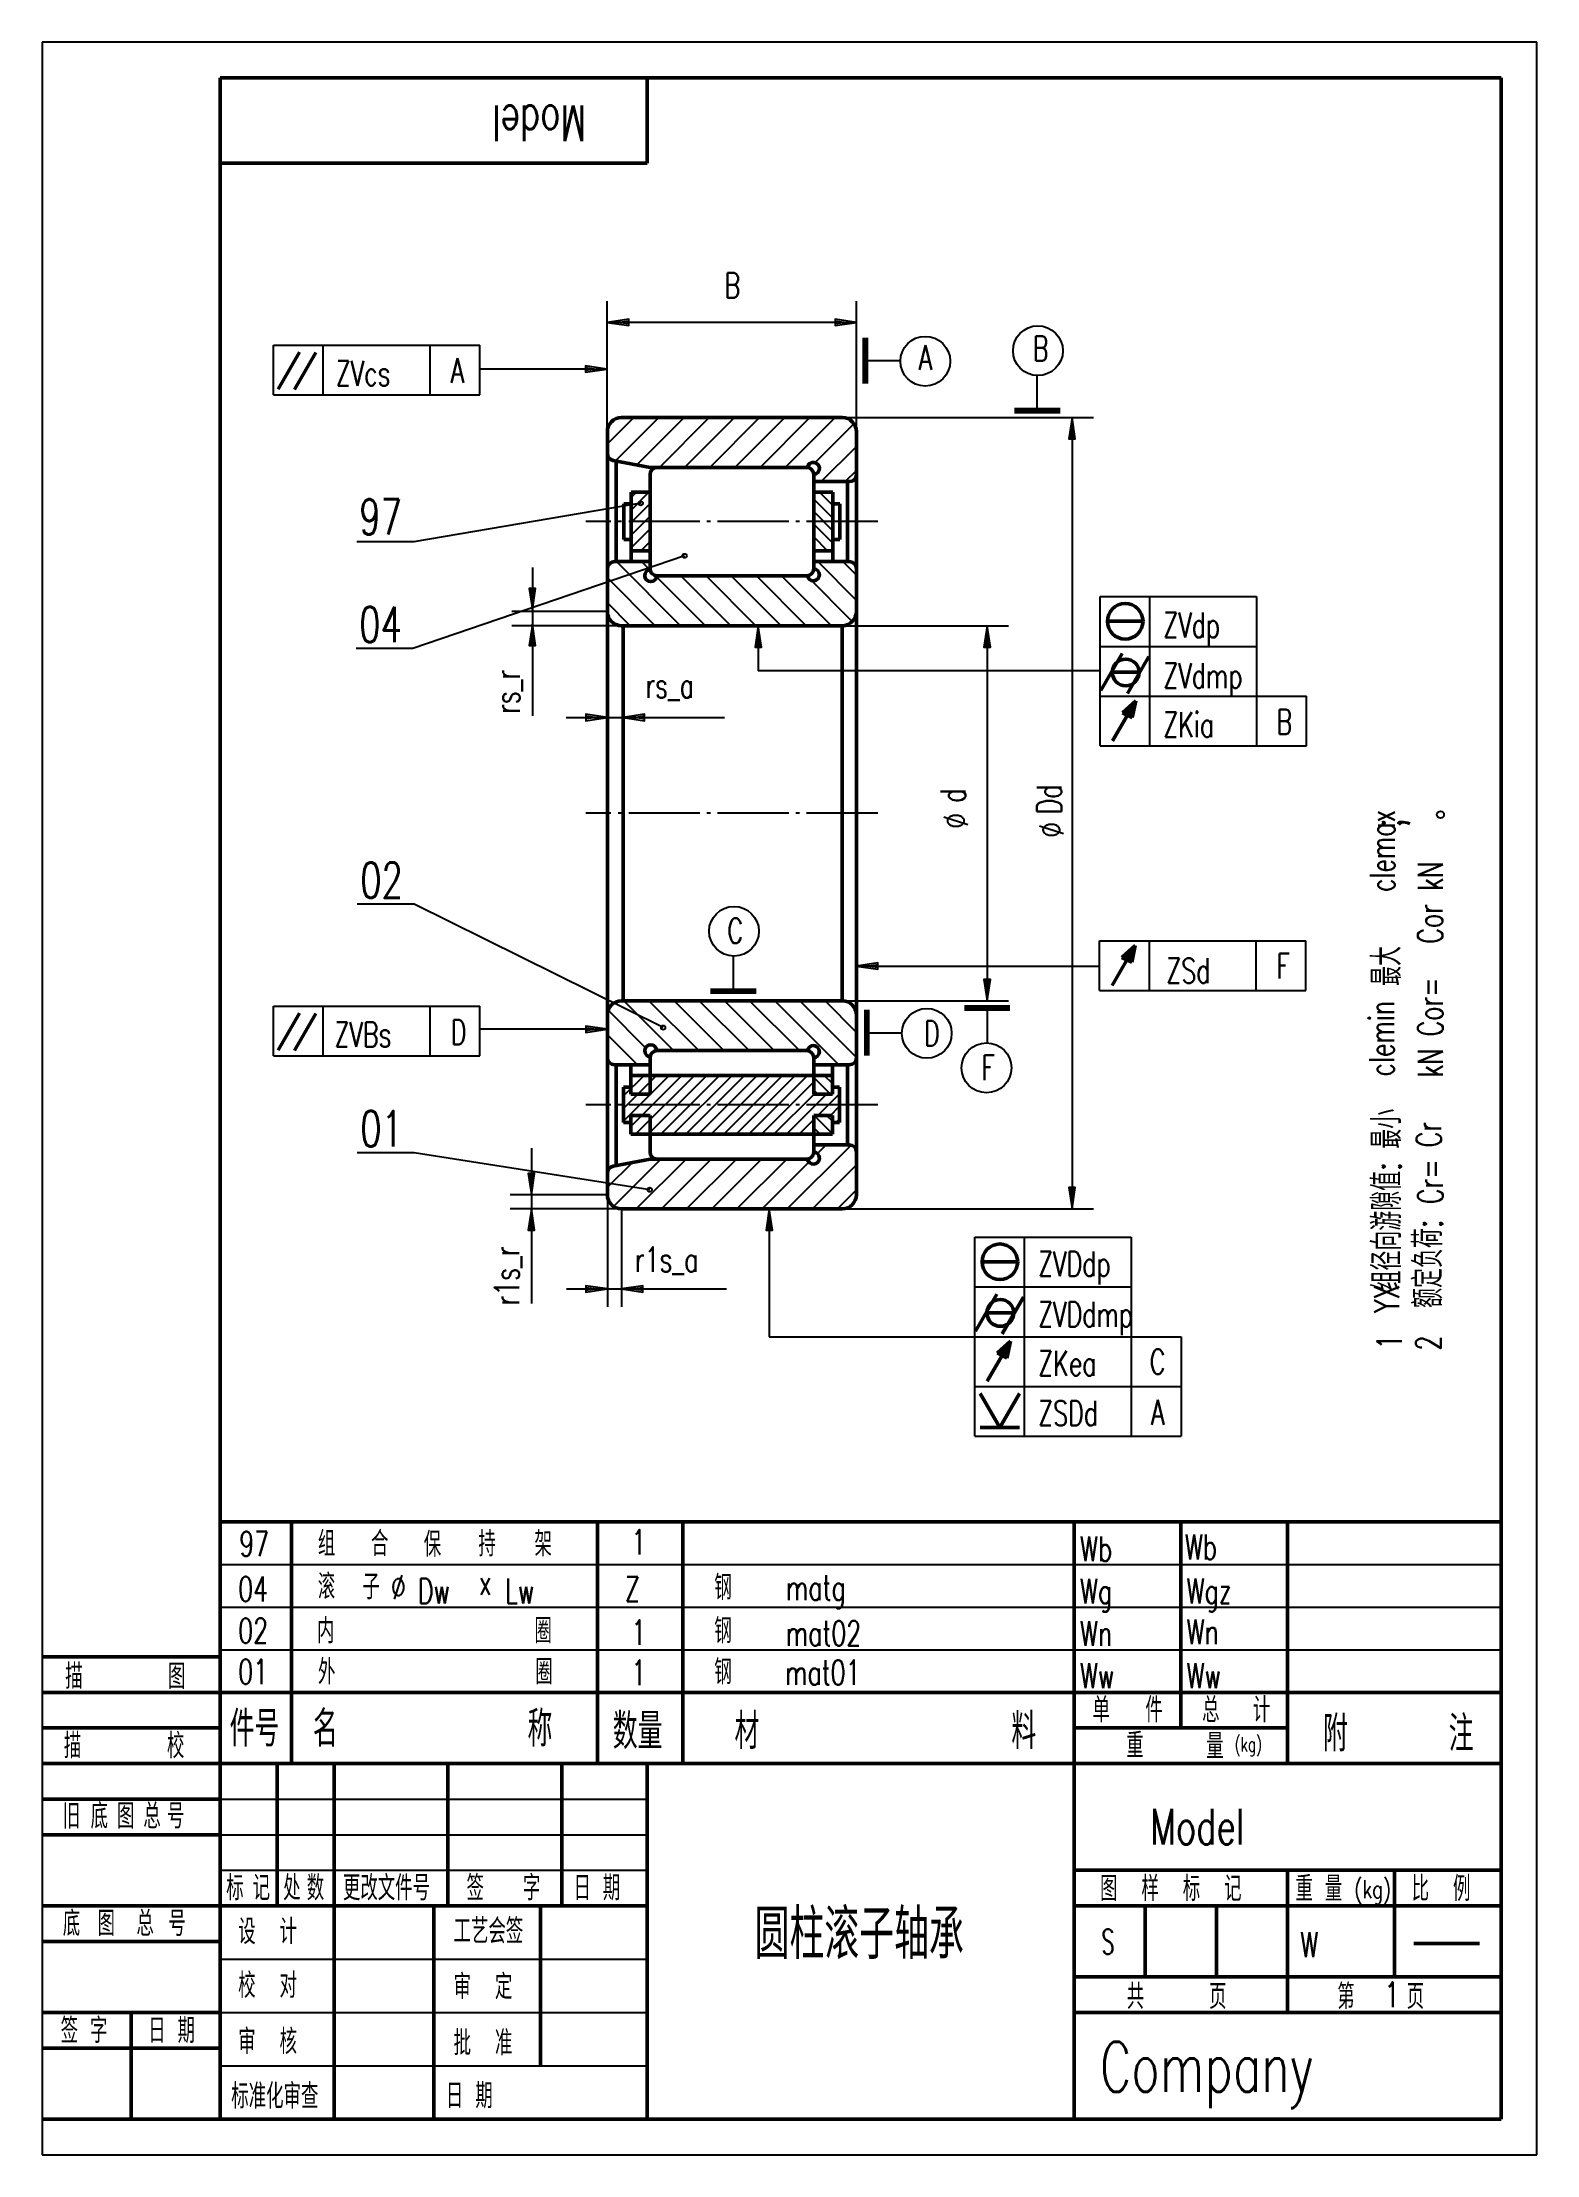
# Model space of a CAD drawing. Extents: x 0 to 210, y 0 to 297.
import ezdxf
from ezdxf.enums import TextEntityAlignment as Align

# ---------------------------------------------------------------- set-up
doc = ezdxf.new("R2010")
doc.units = 0
doc.header["$MEASUREMENT"] = 0
doc.linetypes.add('CENTER', pattern=[12.5, 10, -1, 0.5, -1])
doc.layers.get('0').update_dxf_attribs({"color": 6, "linetype": 'CONTINUOUS'})
doc.layers.get('DEFPOINTS').update_dxf_attribs({"linetype": 'CONTINUOUS'})
doc.layers.add('1', color=2, linetype='CONTINUOUS', lineweight=50)
for name, color, linetype in [('2', 6, 'CONTINUOUS'), ('3', 7, 'CENTER'), ('6', 1, 'CONTINUOUS')]:
    doc.layers.add(name, color=color, linetype=linetype)
doc.styles.add('HZ', font='SIMPLEX', dxfattribs={"width": 0.7, "bigfont": 'HZTXT'})
doc.dimstyles.get("Standard").update_dxf_attribs({"dimtxt": 0.18, "dimasz": 0.18, "dimexe": 0.18, "dimexo": 0.0625, "dimgap": 0.09, "dimtad": 0, "dimtih": 1, "dimtoh": 1, "dimdec": 4, "dimzin": 0, "dimdsep": 46, "dimtxsty": 'Standard', "dimcen": 0.09, "dimadec": 0, "dimazin": 0, "dimtfac": 1, "dimtdec": 4, "dimtofl": 0, "dimtmove": 0, "dimatfit": 3, "dimfxl": 0, "dimtolj": 1, "dimtzin": 0, "dimarcsym": 0})

# ---------------------------------------------------------------- blocks, each defined once
blk = doc.blocks.new('*X10')
at = {"color": 0}
for p, q in [((111.08, 230.09), (108.4, 232.77)), ((111.08, 231.86), (109.21, 233.74)), ((111.08, 233.63), (110.98, 233.74)), ((111.08, 228.33), (108.4, 231.01)), ((111.08, 226.56), (108.4, 229.24)), ((110.4, 225.47), (108.4, 227.47)), ((108.63, 225.47), (108.4, 225.7))]:
    blk.add_line(p, q, dxfattribs=at)
blk = doc.blocks.new('*X9')
at = {"color": 0}
for p, q in [((82.74, 231.23), (85.24, 233.74)), ((82.74, 233), (83.48, 233.74)), ((82.74, 229.46), (85.4, 232.13)), ((82.74, 227.69), (85.4, 230.36)), ((82.74, 225.93), (85.4, 228.59)), ((84.05, 225.47), (85.4, 226.83))]:
    blk.add_line(p, q, dxfattribs=at)
blk = doc.blocks.new('*X8')
at = {"color": 0}
for p, q in [((81.69, 145.33), (88.1, 151.74)), ((81.69, 147.1), (86.33, 151.74)), ((81.69, 148.87), (84.56, 151.74)), ((82.69, 144.57), (89.87, 151.74)), ((82.69, 151.64), (82.79, 151.74)), ((83.37, 143.47), (91.63, 151.74)), ((85.14, 143.47), (93.4, 151.74)), ((86.91, 143.47), (95.17, 151.74)), ((88.67, 143.47), (96.94, 151.74)), ((90.44, 143.48), (98.7, 151.74)), ((92.21, 143.48), (100.47, 151.74)), ((93.98, 143.48), (102.24, 151.74)), ((95.75, 143.48), (104.01, 151.74)), ((97.51, 143.48), (105.78, 151.74)), ((99.28, 143.48), (107.54, 151.74)), ((101.05, 143.48), (108.4, 150.83)), ((102.82, 143.48), (108.45, 149.11)), ((104.59, 143.48), (110.21, 149.11)), ((108.98, 146.11), (112.04, 149.16)), ((111.05, 149.94), (111.21, 150.11)), ((106.35, 143.48), (108.42, 145.54)), ((110.75, 146.11), (112.04, 147.4)), ((111.52, 145.11), (112.04, 145.63)), ((108.12, 143.48), (108.42, 143.77))]:
    blk.add_line(p, q, dxfattribs=at)
blk = doc.blocks.new('*X7')
at = {"color": 0}
for p, q in [((111.04, 150.59), (109.89, 151.74)), ((110.76, 149.11), (108.4, 151.46)), ((108.99, 149.11), (108.4, 149.69))]:
    blk.add_line(p, q, dxfattribs=at)
blk = doc.blocks.new('*X6')
at = {"color": 0}
for p, q in [((111.04, 143.52), (108.45, 146.11)), ((111.04, 145.29), (110.22, 146.11)), ((109.31, 143.48), (108.42, 144.38))]:
    blk.add_line(p, q, dxfattribs=at)
blk = doc.blocks.new('BLK', base_point=(1, 0))
for points in [[(0, 0), (1, 0), (0, 0.15), (0, -0.15), (1, 0)], [(0, 0.07), (0.5, 0), (0, -0.07)]]:
    blk.add_lwpolyline(points)
blk = doc.blocks.new('*D5')
at = {"color": 0, "linetype": 'ByBlock'}
for p, q in [((112.4, 214.97), (135.78, 214.97)), ((132.78, 211.97), (132.78, 165.24)), ((112.4, 162.24), (135.78, 162.24))]:
    blk.add_line(p, q, dxfattribs=at)
at = {"layer": 'DEFPOINTS', "color": 0, "linetype": 'ByBlock'}
for p in [(112.4, 214.97), (112.4, 162.24), (132.78, 162.24)]:
    blk.add_point(p, dxfattribs=at)
at = {"color": 0, "linetype": 'ByBlock', "xscale": 3, "yscale": 3, "zscale": 3}
for p, rotation in [((132.78, 214.97), 90), ((132.78, 162.24), 270)]:
    blk.add_blockref('BLK', p, dxfattribs=dict(at, rotation=rotation))
blk = doc.blocks.new('*X4')
at = {"color": 0}
for p, q in [((84.78, 155.64), (79.52, 160.9)), ((88.72, 155.24), (81.72, 162.24)), ((92.25, 155.24), (85.25, 162.24)), ((95.79, 155.24), (88.79, 162.24)), ((99.32, 155.24), (92.32, 162.24)), ((102.86, 155.24), (95.86, 162.24)), ((106.39, 155.24), (99.39, 162.24)), ((111.93, 153.24), (102.93, 162.24)), ((114.43, 154.27), (106.46, 162.24)), ((114.43, 157.8), (110, 162.24)), ((83.64, 153.24), (79.44, 157.44)), ((80.04, 153.31), (79.47, 153.87))]:
    blk.add_line(p, q, dxfattribs=at)
blk = doc.blocks.new('ZL', base_point=(176.19, 35.82))
at = {"layer": '2', "style": 'HZ', "width": 0.7}
blk.add_text('重 量', height=3.5, dxfattribs=at).set_placement((176.34, 35.82))
blk = doc.blocks.new('*D2')
at = {"color": 0, "linetype": 'ByBlock'}
for p, q in [((-152.5, 134.63), (-152.5, 153.01)), ((-117.5, 134.63), (-117.5, 153.01)), ((-120.5, 150.01), (-149.5, 150.01))]:
    blk.add_line(p, q, dxfattribs=at)
at = {"layer": 'DEFPOINTS', "color": 0, "linetype": 'ByBlock'}
for p in [(-152.5, 150.01), (-152.5, 134.63), (-117.5, 134.63)]:
    blk.add_point(p, dxfattribs=at)
at = {"color": 0, "linetype": 'ByBlock', "xscale": 3, "yscale": 3, "zscale": 3, "rotation": 180}
blk.add_blockref('BLK', (-152.5, 150.01), dxfattribs=at)
at = {"color": 0, "linetype": 'ByBlock', "xscale": 3, "yscale": 3, "zscale": 3}
blk.add_blockref('BLK', (-117.5, 150.01), dxfattribs=at)
blk = doc.blocks.new('*D3')
at = {"color": 0, "linetype": 'ByBlock'}
for p, q in [((108.07, 244.24), (143.36, 244.24)), ((140.36, 241.24), (140.36, 135.97)), ((108.07, 132.97), (143.36, 132.97))]:
    blk.add_line(p, q, dxfattribs=at)
at = {"layer": 'DEFPOINTS', "color": 0, "linetype": 'ByBlock'}
for p in [(108.07, 244.24), (108.07, 132.97), (140.36, 132.97)]:
    blk.add_point(p, dxfattribs=at)
at = {"color": 0, "linetype": 'ByBlock', "xscale": 3, "yscale": 3, "zscale": 3}
for p, rotation in [((140.36, 244.24), 90), ((140.36, 132.97), 270)]:
    blk.add_blockref('BLK', p, dxfattribs=dict(at, rotation=rotation))

msp = doc.modelspace()

# ---------------------------------------------------------------- linework, layer by layer
at = {"layer": '1'}
for p, q in [((205, 292), (25, 292)), ((25, 292), (25, 5)), ((85, 280), (85, 292)), ((205, 5), (205, 292)), ((25, 280), (85, 280)), ((115.50856, 249.0402), (115.50856, 255.4402)), ((115.80856, 249.0402), (115.80856, 255.4402)), ((33.13615, 248.21145), (36.13615, 253.4076)), ((35.44561, 248.17109), (38.44561, 253.36725)), ((143.01981, 245.36136), (136.61981, 245.36136)), ((143.01981, 245.06136), (136.61981, 245.06136)), ((85.40409, 237.23661), (80.21765, 238.22087)), ((82.73734, 232.10552), (81.73734, 232.10552)), ((81.73734, 227.10552), (81.73734, 232.10552)), ((82.73734, 223.97443), (82.73734, 233.73661)), ((111.08432, 223.97443), (111.08432, 233.73661)), ((112.08432, 232.10552), (111.08432, 232.10552)), ((112.08432, 227.10552), (112.08432, 232.10552)), ((82.73734, 227.10552), (81.73734, 227.10552)), ((112.08432, 227.10552), (111.08432, 227.10552)), ((149.63922, 215.59371), (154.63922, 215.59371)), ((149.79041, 215.59371), (149.79041, 215.59371)), ((148.72693, 205.85806), (151.72693, 211.05421)), ((150.43592, 208.42702), (154.17385, 208.42702)), ((152.50754, 205.44239), (155.50754, 210.63854)), ((150.40589, 198.79399), (153.65589, 204.42316)), ((153.65589, 204.42316), (151.77045, 202.7234)), ((151.77045, 202.7234), (153.15305, 202.06458)), ((153.04797, 203.40498), (152.1923, 202.56499)), ((153.07799, 203.44072), (152.82279, 202.26117)), ((153.65589, 204.42316), (153.15305, 202.06458)), ((150.40589, 198.79399), (150.40589, 198.79399)), ((150.34585, 164.40153), (153.59585, 170.03069)), ((153.59585, 170.03069), (151.7104, 168.33093)), ((153.59585, 170.03069), (153.093, 167.67211)), ((151.7104, 168.33093), (153.093, 167.67211)), ((152.98792, 169.01251), (152.13225, 168.17252)), ((153.01795, 169.04825), (152.76275, 167.8687)), ((100.31127, 163.73644), (93.91127, 163.73644)), ((100.31127, 163.43644), (93.91127, 163.43644)), ((150.34585, 164.40153), (150.34585, 164.40153)), ((33.13615, 155.2914), (36.13615, 160.48755)), ((35.44561, 155.25104), (38.44561, 160.44719)), ((115.71087, 154.55313), (115.71087, 160.95313)), ((116.01087, 154.55313), (116.01087, 160.95313)), ((129.57926, 161.38115), (135.97926, 161.38115)), ((129.57926, 161.08115), (135.97926, 161.08115)), ((82.69413, 149.10552), (82.69413, 153.23661)), ((111.04111, 149.10552), (111.04111, 153.23661)), ((82.69413, 150.10552), (81.69413, 150.10552)), ((81.69413, 145.10552), (81.69413, 150.10552)), ((85.40409, 149.10552), (82.69413, 149.10552)), ((111.04111, 149.10552), (108.40409, 149.10552)), ((112.04111, 150.10552), (111.04111, 150.10552)), ((112.04111, 145.10552), (112.04111, 150.10552)), ((82.69413, 143.47443), (82.69413, 146.10552)), ((85.40409, 146.10552), (82.69413, 146.10552)), ((111.04111, 146.10552), (108.40409, 146.10552)), ((111.04111, 143.47443), (111.04111, 146.10552)), ((82.69413, 145.10552), (81.69413, 145.10552)), ((112.04111, 145.10552), (111.04111, 145.10552)), ((85.40409, 139.97443), (80.21765, 138.99017)), ((132.02761, 125.54522), (137.02761, 125.54522)), ((132.1788, 125.54522), (132.1788, 125.54522)), ((131.11533, 115.80957), (134.11533, 121.00572)), ((134.89594, 115.3939), (137.89594, 120.59005)), ((132.82431, 118.37853), (136.56225, 118.37853)), ((132.79429, 108.7455), (136.04429, 114.37467)), ((136.04429, 114.37467), (134.15884, 112.67491)), ((135.43636, 113.35649), (134.58069, 112.5165)), ((135.46639, 113.39223), (135.21119, 112.21268)), ((136.04429, 114.37467), (135.54145, 112.01608)), ((134.15884, 112.67491), (135.54145, 112.01608)), ((134.55351, 102.24592), (131.80351, 107.00906)), ((132.79429, 108.7455), (132.79429, 108.7455)), ((134.55351, 102.24592), (137.30351, 107.00906)), ((131.80351, 102.24592), (137.30351, 102.24592)), ((25, 89), (205, 89)), ((35, 89), (35, 55)), ((78, 89), (78, 55)), ((90, 89), (90, 55)), ((145, 89), (145, 5)), ((160, 89), (160, 60)), ((175, 89), (175, 55)), ((0, 70), (25, 70)), ((0, 65), (25, 65)), ((25, 65), (205, 65)), ((0, 60), (25, 60)), ((145, 60), (175, 60)), ((0, 55), (25, 55)), ((25, 55), (205, 55)), ((33, 55), (33, 35)), ((41, 55), (41, 5)), ((57, 55), (57, 35)), ((73, 55), (73, 35)), ((85, 55), (85, 5)), ((0, 50), (25, 50)), ((0, 45), (25, 45)), ((145, 40), (205, 40)), ((175, 40), (175, 20)), ((190, 40), (190, 25)), ((0, 35), (25, 35)), ((25, 35), (85, 35)), ((55, 35), (55, 5)), ((70, 35), (70, 12.5)), ((145, 35), (205, 35)), ((155, 35), (155, 25)), ((165, 35), (165, 25)), ((0, 30), (25, 30)), ((192.75137, 29.70332), (201.9536, 29.70332)), ((145, 25), (205, 25)), ((0, 20), (25, 20)), ((12.5, 20), (12.5, 5)), ((145, 20), (205, 20)), ((0, 15), (25, 15)), ((0, 5), (205, 5))]:
    msp.add_line(p, q, dxfattribs=at)
at = {"layer": '1', "color": 2}
for p, q in [((112.40409, 244.23661), (81.40409, 244.23661)), ((79.40415, 242.23661), (79.40415, 134.97443)), ((114.40415, 242.23661), (114.40415, 134.97443)), ((80.65749, 223.97443), (80.65749, 238.1374)), ((85.40409, 237.23661), (107.40409, 237.23661)), ((85.40409, 236.23661), (85.40409, 222.97443)), ((108.40409, 222.97443), (108.40409, 236.23661)), ((108.40409, 236.23661), (108.40409, 222.97443)), ((113.40409, 235.23661), (108.40409, 235.23661)), ((113.15069, 235.23661), (113.15069, 223.97443)), ((82.73734, 233.73661), (85.40409, 233.73661)), ((108.40409, 233.73661), (111.08432, 233.73661)), ((80.40409, 223.97443), (85.40409, 223.97443)), ((82.73734, 225.47443), (85.40409, 225.47443)), ((108.40409, 225.47443), (111.08432, 225.47443)), ((113.40409, 223.97443), (108.40409, 223.97443)), ((86.40409, 221.97443), (107.40409, 221.97443)), ((112.40409, 214.97443), (81.40409, 214.97443)), ((81.64494, 214.97443), (81.64494, 162.23661)), ((112.40415, 214.97443), (112.40415, 162.23661)), ((112.40409, 162.23661), (81.40409, 162.23661)), ((86.40409, 155.23661), (107.40409, 155.23661)), ((80.40409, 153.23661), (85.40409, 153.23661)), ((80.65749, 153.23661), (80.65749, 139.07364)), ((82.69413, 151.73661), (111.04111, 151.73661)), ((85.40409, 149.10552), (85.40409, 154.34617)), ((108.40409, 154.23661), (108.40409, 149.10552)), ((113.40409, 153.23661), (108.40409, 153.23661)), ((113.15069, 141.97443), (113.15069, 153.23661)), ((85.40409, 140.97442), (85.40409, 146.10552)), ((108.40409, 146.10552), (108.40409, 140.97442)), ((82.69413, 143.47443), (111.04111, 143.47443)), ((85.40409, 139.97443), (107.40409, 139.97443)), ((113.40409, 141.97443), (108.40409, 141.97443)), ((112.40409, 132.97443), (81.40409, 132.97443))]:
    msp.add_line(p, q, dxfattribs=at)
at = {"layer": '1'}
for centre, radius in [((152.17729, 215.59371), 2.5), ((152.24484, 208.40021), 1.87837), ((134.56568, 125.54522), 2.5), ((134.63323, 118.35172), 1.87837)]:
    msp.add_circle(centre, radius, dxfattribs=at)
at = {"layer": '1', "color": 2}
for centre, radius, start, end in [((81.40409, 242.23661), 2, 90, 180), ((112.40409, 242.23661), 2, 0, 90), ((86.40409, 236.23661), 1, 90, 180), ((107.40409, 236.23661), 1, 0, 90), ((113.40409, 236.23661), 1, 270, 0), ((80.40409, 222.97443), 1, 90, 180), ((86.40409, 222.97443), 1, 180, 270), ((107.40409, 222.97443), 1, 270, 0), ((113.40409, 222.97443), 1, 0, 90), ((81.40409, 216.97443), 2, 180, 270), ((112.40409, 216.97443), 2, 270, 0), ((81.40409, 160.23661), 2, 90, 180), ((112.40409, 160.23661), 2, 0, 90), ((86.40409, 154.23661), 1, 90, 180), ((107.40409, 154.23661), 1, 0, 90), ((80.40409, 154.23661), 1, 180, 270), ((113.40409, 154.23661), 1, 270, 0), ((86.40409, 140.97443), 1, 180, 270), ((107.40409, 140.97443), 1, 270, 0), ((113.40409, 140.97443), 1, 360, 90), ((81.40409, 134.97443), 2, 180, 270), ((112.40409, 134.97443), 2, 270, 0)]:
    msp.add_arc(centre, radius, start, end, dxfattribs=at)
at = {"layer": '1'}
for centre, radius, start, end in [((80.40409, 239.20333), 1, 180, 259.2544537), ((108.35832, 237.08335), 0.84797, 273.0939492, 170.0744721), ((85.50106, 222.02178), 0.84797, 96.1570829, 356.9060508), ((108.35832, 222.12769), 0.84797, 186.1570829, 86.9060508), ((85.50106, 155.18926), 0.84797, 3.0939492, 263.8429171), ((108.35832, 155.08335), 0.84797, 273.0939492, 173.8429171), ((108.35832, 140.12769), 0.84797, 189.9255279, 86.9060508), ((80.40409, 138.0077), 1, 100.7455463, 180)]:
    msp.add_arc(centre, radius, start, end, dxfattribs=at)
at = {"layer": '2'}
for p, q in [((210, 297), (0, 297)), ((0, 297), (0, 0)), ((210, 0), (210, 297)), ((32.48829, 254.42047), (61.48829, 254.42047)), ((32.48829, 247.42047), (32.48829, 254.42047)), ((39.48829, 247.42047), (39.48829, 254.42047)), ((54.48829, 247.42047), (54.48829, 254.42047)), ((61.48829, 247.42047), (61.48829, 254.42047)), ((76.47241, 251.04849), (61.48829, 251.04849)), ((115.50856, 252.2402), (120.50856, 252.2402)), ((139.81981, 245.06136), (139.81981, 250.06136)), ((32.48829, 247.42047), (61.48829, 247.42047)), ((79.40409, 240.53121), (83.10949, 244.23661)), ((80.56362, 238.15521), (86.64502, 244.23661)), ((83.53522, 237.59128), (90.18056, 244.23661)), ((86.71609, 237.23661), (93.71609, 244.23661)), ((90.25162, 237.23661), (97.25162, 244.23661)), ((93.78716, 237.23661), (100.78716, 244.23661)), ((97.32269, 237.23661), (104.32269, 244.23661)), ((100.85822, 237.23661), (107.85822, 244.23661)), ((104.39376, 237.23661), (111.39376, 244.23661)), ((108.59135, 237.89867), (114.05631, 243.36363)), ((109.46483, 235.23661), (114.40409, 240.17588)), ((112.83472, 235.23661), (114.40415, 236.80604)), ((84.09604, 232.17562), (52.19599, 226.7791)), ((52.19599, 226.7791), (44.19599, 226.7791)), ((90.26589, 224.79781), (52.09091, 211.75122)), ((89.67671, 214.97443), (80.67671, 223.97443)), ((85.33362, 222.85306), (84.21225, 223.97443)), ((114.40409, 218.53132), (108.96098, 223.97443)), ((114.40409, 222.06685), (112.49652, 223.97443)), ((86.14118, 214.97443), (79.40409, 221.71151)), ((93.21225, 214.97443), (86.33234, 221.85433)), ((96.74778, 214.97443), (89.74778, 221.97443)), ((100.28331, 214.97443), (93.28331, 221.97443)), ((103.81885, 214.97443), (96.81885, 221.97443)), ((107.35438, 214.97443), (100.35438, 221.97443)), ((110.88992, 214.97443), (103.88992, 221.97443)), ((113.82894, 215.57093), (107.56108, 221.83879)), ((82.60564, 214.97443), (79.40409, 218.17598)), ((148.6345, 198.06124), (148.6345, 219.06124)), ((148.6345, 219.06124), (170.6345, 219.06124)), ((155.6345, 198.06124), (155.6345, 219.06124)), ((170.6345, 219.06124), (170.6345, 198.06124)), ((52.09091, 211.75122), (44.09091, 211.75122)), ((100.60901, 212.16478), (100.60901, 208.60574)), ((148.6345, 212.06124), (170.6345, 212.06124)), ((148.6345, 208.60574), (100.60901, 208.60574)), ((148.6345, 205.06124), (177.6345, 205.06124)), ((177.6345, 198.06124), (177.6345, 205.06124)), ((148.6345, 198.06124), (177.6345, 198.06124)), ((126.69132, 188.09146), (130.05126, 187.02562)), ((140.11953, 186.82431), (143.47948, 185.75847)), ((52.24103, 175.80722), (44.24103, 175.80722)), ((87.24852, 158.46884), (52.24103, 175.80722)), ((148.57446, 170.66877), (177.57446, 170.66877)), ((148.57446, 163.66877), (148.57446, 170.66877)), ((155.57446, 163.66877), (155.57446, 170.66877)), ((170.57446, 163.66877), (170.57446, 170.66877)), ((177.57446, 163.66877), (177.57446, 170.66877)), ((97.11127, 163.43644), (97.11127, 168.43644)), ((117.43638, 167.11807), (148.57446, 167.11807)), ((148.57446, 163.66877), (177.57446, 163.66877)), ((32.48829, 154.50042), (32.48829, 161.50042)), ((32.48829, 161.50042), (61.48829, 161.50042)), ((39.48829, 154.50042), (39.48829, 161.50042)), ((54.48829, 154.50042), (54.48829, 161.50042)), ((61.48829, 154.50042), (61.48829, 161.50042)), ((132.77926, 161.38115), (132.77926, 156.38115)), ((76.54747, 158.23567), (61.48829, 158.23567)), ((115.71087, 157.75313), (120.71087, 157.75313)), ((32.48829, 154.50042), (61.48829, 154.50042)), ((52.24103, 140.86739), (44.24103, 140.86739)), ((85.35703, 135.66663), (52.24103, 140.86739)), ((80.2843, 133.3173), (86.94142, 139.97443)), ((83.47695, 132.97443), (90.47695, 139.97443)), ((87.01248, 132.97443), (94.01248, 139.97443)), ((90.54802, 132.97443), (97.54802, 139.97443)), ((94.08355, 132.97443), (101.08355, 139.97443)), ((97.61909, 132.97443), (104.61909, 139.97443)), ((104.69015, 132.97443), (113.65751, 141.94178)), ((108.93218, 140.75199), (110.15462, 141.97443)), ((79.44239, 136.01093), (82.93785, 139.50639)), ((101.15462, 132.97443), (107.73403, 139.55383)), ((108.22569, 132.97443), (114.40415, 139.15288)), ((111.76122, 132.97443), (114.43487, 135.64807)), ((102.15523, 133.00369), (102.15523, 133.00369)), ((102.15523, 133.00369), (102.15523, 115.01275)), ((131.0229, 101.01275), (131.0229, 129.01275)), ((131.0229, 129.01275), (153.0229, 129.01275)), ((138.0229, 101.01275), (138.0229, 129.01275)), ((153.0229, 129.01275), (153.0229, 101.01275)), ((131.0229, 122.01275), (153.0229, 122.01275)), ((102.15523, 115.01275), (160.0229, 115.01275)), ((160.0229, 115.01275), (160.0229, 101.01275)), ((131.0229, 108.01275), (160.0229, 108.01275)), ((131.0229, 101.01275), (160.0229, 101.01275)), ((25, 83), (205, 83)), ((49.49143, 78.11653), (50.55727, 81.47647)), ((25, 77), (205, 77)), ((25, 71), (205, 71)), ((25, 50), (85, 50)), ((25, 45), (85, 45)), ((25, 40), (85, 40)), ((25, 27.5), (85, 27.5)), ((25, 20), (85, 20)), ((25, 12.5), (85, 12.5)), ((0, 0), (210, 0))]:
    msp.add_line(p, q, dxfattribs=at)
at = {"layer": '2', "linetype": 'ByBlock'}
for p, q in [((68.87409, 223.15358), (68.87409, 202.27904)), ((79.40415, 216.97443), (65.97681, 216.97443)), ((81.64494, 214.97443), (65.97681, 214.97443)), ((73.63283, 202.06894), (95.85027, 202.06894)), ((68.73809, 141.51078), (68.73809, 119.68903)), ((79.40415, 134.97443), (65.73809, 134.97443)), ((79.40415, 134.97443), (79.40415, 119.18861)), ((81.40409, 132.97443), (65.73809, 132.97443)), ((81.40409, 132.97443), (81.40409, 119.18861)), ((73.64784, 121.72213), (96.1355, 121.72213))]:
    msp.add_line(p, q, dxfattribs=at)
at = {"layer": '2'}
for points in [[(128.37129, 186.77042, 0.065754283), (128.84149, 186.83252, 0.078428939), (129.20536, 186.99466, 0.107173813), (129.48853, 187.28002, 0.166135476), (129.55084, 187.53602, 0.142966599), (129.47094, 187.80975, 0.107173813), (129.20536, 188.07738, 0.078428939), (128.84149, 188.23952, 0.065754283), (128.37129, 188.30162, 0.065754283), (127.90109, 188.23952, 0.078428939), (127.53722, 188.07738, 0.107173813), (127.27164, 187.80975, 0.142966599), (127.19173, 187.53602, 0.142966599), (127.27164, 187.26229, 0.107173813), (127.53722, 186.99466, 0.078428939), (127.90109, 186.83252, 0.065754283)], [(141.79951, 185.50327, 0.065754283), (142.26971, 185.56537, 0.078428939), (142.63358, 185.72751, 0.107173813), (142.91675, 186.01287, 0.166135476), (142.97906, 186.26887, 0.142966599), (142.89916, 186.5426, 0.107173813), (142.63358, 186.81023, 0.078428939), (142.26971, 186.97237, 0.065754283), (141.79951, 187.03447, 0.065754283), (141.32931, 186.97237, 0.078428939), (140.96543, 186.81023, 0.107173813), (140.69985, 186.5426, 0.142966599), (140.61995, 186.26887, 0.142966599), (140.69985, 185.99514, 0.107173813), (140.96543, 185.72751, 0.078428939), (141.32931, 185.56537, 0.065754283)], [(50.81247, 79.7965, 0.065754283), (50.75037, 80.2667, 0.078428939), (50.58823, 80.63057, 0.107173813), (50.30287, 80.91375, 0.166135476), (50.04687, 80.97606, 0.142966599), (49.77314, 80.89615, 0.107173813), (49.50551, 80.63057, 0.078428939), (49.34337, 80.2667, 0.065754283), (49.28127, 79.7965, 0.065754283), (49.34337, 79.3263, 0.078428939), (49.50551, 78.96243, 0.107173813), (49.77314, 78.69685, 0.142966599), (50.04687, 78.61695, 0.142966599), (50.3206, 78.69685, 0.107173813), (50.58823, 78.96243, 0.078428939), (50.75037, 79.3263, 0.065754283)]]:
    msp.add_lwpolyline(points, format="xyb", close=True, dxfattribs=at)
for centre, radius in [((124.08297, 252.15013), 3.5), ((139.90988, 253.63577), 3.5), ((84.09604, 232.17562), 0.3), ((90.26589, 224.79781), 0.3), ((196.4639, 188.41103), 0.5), ((97.20134, 172.01084), 3.5), ((124.28528, 157.66306), 3.5), ((87.24852, 158.46884), 0.3), ((132.68919, 152.80674), 3.5), ((85.35703, 135.66663), 0.3)]:
    msp.add_circle(centre, radius, dxfattribs=at)
at = {"layer": '3'}
for p, q in [((117.40409, 229.60552), (76.40409, 229.60552)), ((117.40415, 188.60552), (76.40415, 188.60552)), ((117.40409, 147.60552), (76.40409, 147.60552))]:
    msp.add_line(p, q, dxfattribs=at)

# ---------------------------------------------------------------- block references
at = {"layer": '2', "xscale": 3, "yscale": 3, "zscale": 3}
for p in [(79.35438, 251.04849), (79.39735, 158.23567)]:
    msp.add_blockref('BLK', p, dxfattribs=at)
at = {"layer": '2'}
for name, p in [('*X9', (0, 0)), ('*X10', (0, 0)), ('*X4', (0, 0)), ('*X8', (0, 0)), ('*X7', (0, 0)), ('*X6', (0, 0)), ('ZL', (175.93817, 35.65471))]:
    msp.add_blockref(name, p, dxfattribs=at)
at = {"layer": '2', "linetype": 'ByBlock', "xscale": 3, "yscale": 3, "zscale": 3}
for p, rotation in [((68.87409, 217.18889), 270), ((68.87409, 215.18889), 90), ((81.60564, 202.06894), 180), ((68.73809, 134.97443), 270), ((68.73809, 132.97443), 90), ((81.40409, 121.72213), 180)]:
    msp.add_blockref('BLK', p, dxfattribs=dict(at, rotation=rotation))
at = {"layer": '2', "xscale": 3, "yscale": 3, "zscale": 3}
for p, rotation in [((100.60901, 214.93244), 90), ((114.43487, 167.11807), 180), ((102.15523, 133.00369), 90)]:
    msp.add_blockref('BLK', p, dxfattribs=dict(at, rotation=rotation))
at = {"layer": '2', "linetype": 'ByBlock', "xscale": 3, "yscale": 3, "zscale": 3}
for p in [(79.40409, 202.06894), (79.40415, 121.72213)]:
    msp.add_blockref('BLK', p, dxfattribs=at)

# ---------------------------------------------------------------- texts
at = {"layer": '2', "style": 'HZ'}
for s, height, width, p in [('B', 3.5, 0.7, (139.18931, 252.1923)), ('A', 3.5, 0.7, (57.40786, 249.10044)), ('97', 5, 0.7, (44.53998, 227.7791)), ('04', 5, 0.7, (44.52497, 212.64482)), ('B', 3.5, 0.7, (173.43398, 199.70547)), ('02', 5, 0.7, (44.67508, 176.70082)), ('C', 3.5, 0.7, (96.2706, 170.33504)), ('F', 3.5, 0.7, (173.41897, 165.36662)), ('D', 3.5, 0.7, (57.40786, 156.07316)), ('D', 3.5, 0.7, (123.92232, 155.91231)), ('F', 3.5, 0.7, (131.96863, 151.06899)), ('01', 5, 0.7, (44.67508, 141.76099)), ('C', 3.5, 0.7, (155.61221, 109.75217)), ('A', 3.5, 0.7, (155.82237, 102.6391)), ('97', 3.5, 0.7, (27.68174, 84.14155)), ('组', 3.5, 0.7, (38.73042, 84.15942)), ('合', 3.5, 0.7, (46.19128, 84.15942)), ('保', 3.5, 0.7, (53.6071, 84.05219)), ('持', 3.5, 0.7, (61.27812, 84.12367)), ('架', 3.5, 0.7, (69.15931, 84.12367)), ('1', 3.5, 0.7, (82.78388, 84.37402)), ('04', 3.5, 0.7, (27.53162, 77.79697)), ('滚', 3.5, 0.7, (38.7154, 78.13654)), ('子', 3.5, 0.7, (44.99776, 78.09486)), ('x', 3.5, 0.7, (61.36819, 78.70845)), ('钢', 3.5, 0.7, (94.43917, 78.01144)), ('02', 3.5, 0.7, (27.53162, 71.93495)), ('内', 3.5, 0.7, (38.59531, 71.8992)), ('圈', 3.5, 0.7, (69.15931, 71.8992)), ('1', 3.5, 0.7, (82.78388, 71.70251)), ('钢', 3.5, 0.7, (94.43917, 71.8992)), ('描', 3.5, 0.7, (3.22753, 65.50101)), ('图', 3.5, 0.7, (17.66888, 65.50101)), ('01', 3.5, 0.7, (27.53162, 66.16228)), ('外', 3.5, 0.7, (38.74543, 66.12653)), ('圈', 3.5, 0.7, (69.27941, 66.12653)), ('1', 3.5, 0.7, (82.78388, 66.04208)), ('钢', 3.5, 0.7, (94.43917, 66.12653)), ('件号', 5, 0.7, (26.33068, 57.38711)), ('名', 5, 0.7, (38.02486, 57.38711)), ('称', 5, 0.7, (68.18355, 57.38711)), ('数量', 5, 0.7, (80.16295, 57.04754)), ('材', 5, 0.7, (97.27639, 57.04754)), ('料', 5, 0.7, (136.17194, 57.04754)), ('单', 3.5, 0.7, (147.5809, 60.7828)), ('件', 3.5, 0.7, (154.99672, 60.7828)), ('总', 3.5, 0.7, (162.983, 60.7828)), ('计', 3.5, 0.7, (170.1136, 60.7828)), ('描', 3.5, 0.7, (3.03238, 55.74288)), ('校', 3.5, 0.7, (17.51876, 55.74288)), ('重', 3.5, 0.7, (152.32463, 55.7965)), ('量', 3.5, 0.7, (163.55344, 55.68926)), ('附', 5, 0.7, (179.94632, 56.70797)), ('注', 5, 0.7, (197.63021, 56.70797)), ('(kg)', 2, 0.7, (167.54658, 56.70797)), ('旧', 3.5, 0.7, (2.88226, 45.85964)), ('底', 3.5, 0.7, (6.78533, 45.85964)), ('图', 3.5, 0.7, (10.49324, 45.85964)), ('总', 3.5, 0.7, (14.20115, 45.85964)), ('号', 3.5, 0.7, (17.51876, 45.85964)), ('标', 3.5, 0.7, (25.8503, 35.76194)), ('记', 3.5, 0.7, (29.55821, 35.76194)), ('处', 3.5, 0.7, (33.85158, 35.76194)), ('数', 3.5, 0.7, (37.16919, 35.76194)), ('更改文件号', 3.5, 0.7, (42.24318, 35.76194)), ('签   字', 3.5, 0.7, (59.61182, 35.76194)), ('日 期', 3.5, 0.7, (74.63862, 35.76194)), ('图  样  标  记', 3.5, 0.7, (148.64674, 35.65471)), ('比  例', 3.5, 0.7, (192.42112, 35.65471)), ('底', 3.5, 0.7, (2.88226, 30.75777)), ('图', 3.5, 0.7, (7.7611, 30.75777)), ('总', 3.5, 0.7, (13.22539, 30.75777)), ('号', 3.5, 0.7, (17.71391, 30.75777)), ('设  计', 3.5, 0.7, (27.53162, 29.61396)), ('工艺会签', 3.5, 0.7, (57.79539, 29.68545)), ('圆柱滚子轴承', 7, 0.7, (100.09861, 27.50506)), ('S', 3.5, 0.6, (148.84189, 28.20207)), ('校  对', 3.5, 0.7, (27.53162, 22.05409)), ('审  定', 3.5, 0.7, (57.79539, 21.87537)), ('共     页', 3.5, 0.7, (152.38467, 20.49923)), ('第    页', 3.5, 0.7, (181.97291, 20.49923)), ('1', 3.5, 0.7, (188.60812, 20.76731)), ('签 字', 3.5, 0.7, (2.58203, 15.70952)), ('日 期', 3.5, 0.7, (14.87668, 15.70952)), ('审  核', 3.5, 0.7, (27.53162, 14.15465)), ('批  准', 3.5, 0.7, (57.79539, 13.97593)), ('标准化审查', 3.5, 0.7, (26.55586, 6.48755)), ('日 期', 3.5, 0.7, (56.71454, 6.54117))]:
    msp.add_text(s, height=height, dxfattribs=dict(at, width=width)).set_placement(p)
at = {"layer": '2', "style": 'HZ', "width": 0.7}
msp.add_text('A', height=3.5, dxfattribs=at).set_placement((124.10246, 250.92339), align=Align.CENTER)
for s, height, p in [('  组径向游隙值: 最小        最大        ;', 4, (190.93414, 117.67652)), ('Cr=      kN Cor=      kN', 3.5, (196.80917, 133.65111)), ('额定负荷:', 4, (196.7191, 119.06753)), ('1', 3.5, (191.0423, 113.23306)), ('2', 3.5, (196.51206, 113.06127))]:
    msp.add_text(s, height=height, rotation=90, dxfattribs=at).set_placement(p)
at = {"layer": '2', "style": 'HZ', "width": 0.761019}
msp.add_text('(kg)', height=2.5, dxfattribs=at).set_placement((184.3748, 36.08364), (189.53885, 36.08364), align=Align.FIT)
at = {"layer": '6', "style": 'HZ', "width": 0.7}
for s, height, rotation, p in [('Model', 5, 180, (76.42392, 288.10523)), ('rs_r', 3.5, 90, (67.0839, 202.59066)), ('d', 3.5, 90, (129.73598, 190.09037)), ('Dd', 3.5, 90, (143.24433, 188.43874)), ('clemax', 3.5, 90, (190.05078, 177.53477)), ('Cor', 3.5, 90, (196.77471, 170.26064)), ('clemin', 3.5, 90, (189.96421, 151.60856)), ('Cr', 3.5, 90, (196.58823, 141.63551)), ('r1s_r', 3.5, 90, (67.02735, 119.41732)), ('YX', 3.5, 90, (190.66442, 118.34158))]:
    msp.add_text(s, height=height, rotation=rotation, dxfattribs=at).set_placement(p)
for s, height, p in [('B', 3.5, (95.8811, 261.07786)), ('ZVcs', 3.5, (41.24808, 248.69714)), ('ZVdp', 3.5, (157.53633, 213.30425)), ('ZVdmp', 3.5, (157.53633, 206.19118)), ('rs_a', 3.5, (84.75171, 204.81972)), ('ZKia', 3.5, (157.53633, 199.30145)), ('ZSd', 3.5, (157.95658, 164.73205)), ('ZVBs', 3.5, (41.07226, 155.75286)), ('r1s_a', 3.5, (83.27733, 124.11645)), ('ZVDdp', 3.5, (139.95487, 123.50947)), ('ZVDdmp', 3.5, (139.95487, 116.3964)), ('ZKea', 3.5, (139.95487, 109.50667)), ('ZSDd', 3.5, (139.95487, 102.50667)), ('Wb', 3.5, (145.83661, 83.43171)), ('Wb', 3.5, (160.58094, 83.70441)), ('Dw', 3.5, (52.78979, 77.49904)), ('Lw', 3.5, (65.06472, 77.49904)), ('matg', 3.5, (104.49855, 77.96407)), ('Wg', 3.5, (145.83661, 77.48174)), ('Wgz', 3.5, (160.81063, 77.49803)), ('mat02', 3.5, (104.47511, 71.56588)), ('Wn', 3.5, (145.83661, 71.53751)), ('Wn', 3.5, (160.81063, 71.7611)), ('mat01', 3.5, (104.38121, 66.04672)), ('Ww', 3.5, (145.83661, 65.59328)), ('Ww', 3.5, (160.81063, 65.59525)), ('Model', 5, (155.70591, 43.63154)), ('W', 3.5, (176.79747, 27.77904)), ('Company', 7, (148.62235, 8.86808))]:
    msp.add_text(s, height=height, dxfattribs=at).set_placement(p)
msp.add_text('Z', height=3.5, dxfattribs=at).set_placement((82.93348, 77.75954), align=Align.CENTER)

# ---------------------------------------------------------------- dimensions: what is measured, and where the dimension line sits
at = {"layer": '2'}
dim = msp.add_linear_dim(base=(79.40415, 257.62201), p1=(114.40415, 242.23661), p2=(79.40415, 242.23661), text=' ', dimstyle='Standard', dxfattribs=at)
dim.commit()
dim.dimension.update_dxf_attribs({"geometry": '*D2', "text_midpoint": (96.90415, 261.12201), "insert": (231.90033, 107.60991)})
dim = msp.add_linear_dim(base=(144.69864, 132.97443), p1=(112.40409, 244.23661), p2=(112.40409, 132.97443), angle=90, text='   ', dimstyle='Standard', dxfattribs=at)
dim.commit()
dim.dimension.update_dxf_attribs({"geometry": '*D3', "text_midpoint": (141.19864, 188.60552), "insert": (4.33841, 0)})
dim = msp.add_linear_dim(base=(132.77928, 162.23661), p1=(112.40415, 214.97443), p2=(112.40415, 162.23661), angle=90, text=' ', dimstyle='Standard', dxfattribs=at)
dim.commit()
dim.dimension.update_dxf_attribs({"geometry": '*D5', "text_midpoint": (129.27928, 188.60552)})

doc.saveas('drawing.dxf')
